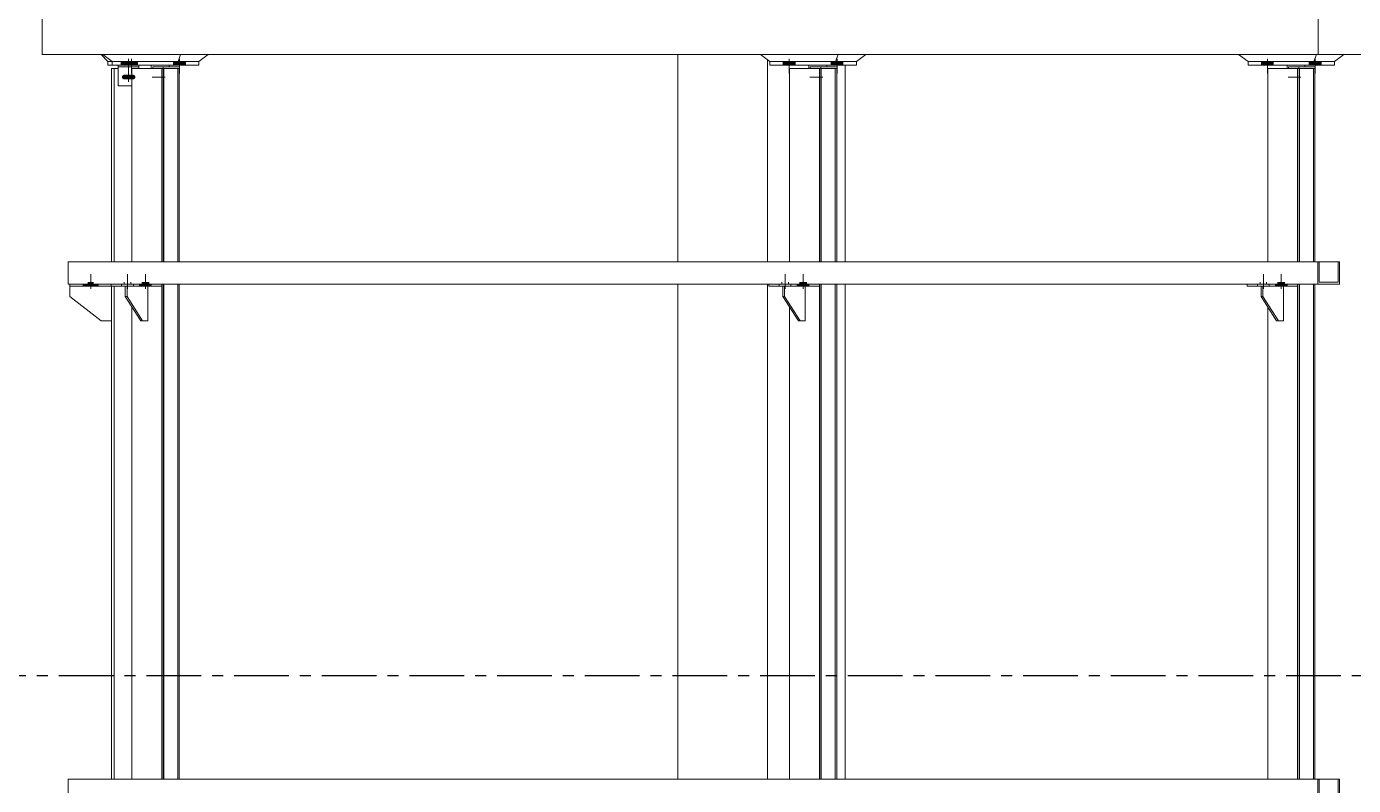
# Model space of a CAD drawing. Header units: millimetres. Extents: x 3774 to 718460, y -768339 to 192544.
# Drawn here: x 397232 to 401076, y -635395 to -633196 of the extents above; entities that cross this region are included whole.
import ezdxf

# ---------------------------------------------------------------- set-up
doc = ezdxf.new("R2010")
doc.units = ezdxf.units.MM
for name, pattern in [('CENTER', [50.8, 31.75, -6.35, 6.35, -6.35]), ('XKITLINE00', [0]), ('XKITLINE02', [4, 2, -2])]:
    doc.linetypes.add(name, pattern=pattern)
doc.layers.add('Bolt', color=7, linetype='Continuous', lineweight=0)
doc.layers.add('Part', color=7, linetype='Continuous', lineweight=0)

# ---------------------------------------------------------------- blocks, each defined once
blk = doc.blocks.new('*A6193501')
at = {"layer": 'Part', "color": 7, "linetype": 'XKITLINE00', "lineweight": 0}
for p, q in [((2179.569525, -82.453462), (2179.569525, -87.253462)), ((2179.569525, -87.253462), (2328.969438, -87.253462))]:
    blk.add_line(p, q, dxfattribs=at)
blk = doc.blocks.new('*A6593541')
at = {"layer": 'Part', "color": 7, "linetype": 'XKITLINE00', "lineweight": 0}
for p, q in [((2179.496093, -87.573462), (2178.403273, -87.573462)), ((2178.403273, -87.573462), (2178.403273, -92.053462)), ((2179.096093, -92.053462), (2179.096093, -87.573462)), ((2179.128093, -92.053462), (2179.128093, -87.573462)), ((2179.138467, -92.053462), (2179.138467, -87.573462)), ((2179.464093, -92.053462), (2179.464093, -87.573462)), ((2179.496093, -92.053462), (2179.496093, -87.573462)), ((2179.096093, -104.053462), (2179.096093, -92.573462)), ((2179.128093, -104.053462), (2179.128093, -92.573462)), ((2179.138467, -104.053462), (2179.138467, -92.573462)), ((2179.464093, -104.053462), (2179.464093, -92.573462)), ((2179.496093, -104.053462), (2179.496093, -92.573462)), ((2178.403273, -104.053462), (2178.403273, -93.102704)), ((2179.096093, -116.053462), (2179.096093, -104.573462)), ((2179.128093, -116.053462), (2179.128093, -104.573462)), ((2179.138467, -116.053462), (2179.138467, -104.573462)), ((2179.464093, -116.053462), (2179.464093, -104.573462)), ((2179.496093, -116.053462), (2179.496093, -104.573462)), ((2178.403273, -116.053462), (2178.403273, -105.102704)), ((2179.096093, -124.133462), (2179.096093, -116.573462)), ((2179.128093, -124.133462), (2179.128093, -116.573462)), ((2179.138467, -124.133462), (2179.138467, -116.573462)), ((2179.464093, -124.133462), (2179.464093, -116.573462)), ((2179.496093, -124.133462), (2179.496093, -116.573462)), ((2178.403273, -124.133462), (2178.403273, -117.102704)), ((2178.403273, -124.133462), (2179.496093, -124.133462))]:
    blk.add_line(p, q, dxfattribs=at)
blk = doc.blocks.new('*A7043586')
at = {"layer": 'Part', "color": 7, "linetype": 'XKITLINE00', "lineweight": 0}
for p, q in [((2151.761605, -87.533462), (2151.761605, -87.493462)), ((2151.761605, -87.973462), (2151.761605, -87.533462)), ((2152.241605, -87.533462), (2151.761605, -87.533462)), ((2152.241605, -87.533462), (2152.241605, -87.493462)), ((2152.241605, -87.573462), (2152.241605, -87.533462)), ((2151.761605, -87.973462), (2152.078792, -87.973462))]:
    blk.add_line(p, q, dxfattribs=at)
blk = doc.blocks.new('*A7223604')
at = {"layer": 'Part', "color": 7, "linetype": 'XKITLINE00', "lineweight": 0}
for p, q in [((2164.730291, -92.053462), (2164.730291, -87.253462)), ((2166.808752, -92.053462), (2166.808752, -87.373149)), ((2168.608752, -92.053462), (2168.608752, -87.493462)), ((2164.730291, -104.053462), (2164.730291, -92.573462)), ((2166.808752, -104.053462), (2166.808752, -92.573462)), ((2168.608752, -104.053462), (2168.608752, -92.573462))]:
    blk.add_line(p, q, dxfattribs=at)
blk = doc.blocks.new('*A7273609')
at = {"layer": 'Part', "color": 7, "linetype": 'XKITLINE00', "lineweight": 0}
for p, q in [((2153.171613, -87.573462), (2152.078792, -87.573462)), ((2152.078792, -87.573462), (2152.078792, -92.053462)), ((2152.771613, -92.053462), (2152.771613, -87.573462)), ((2152.803613, -92.053462), (2152.803613, -87.573462)), ((2152.813987, -92.053462), (2152.813987, -87.573462)), ((2153.139613, -92.053462), (2153.139613, -87.573462)), ((2153.171613, -92.053462), (2153.171613, -87.573462)), ((2152.771613, -104.053462), (2152.771613, -92.573462)), ((2152.803613, -104.053462), (2152.803613, -92.573462)), ((2152.813987, -104.053462), (2152.813987, -92.573462)), ((2153.139613, -104.053462), (2153.139613, -92.573462)), ((2153.171613, -104.053462), (2153.171613, -92.573462)), ((2152.078792, -104.053462), (2152.078792, -93.105326)), ((2152.771613, -116.053462), (2152.771613, -104.573462)), ((2152.803613, -116.053462), (2152.803613, -104.573462)), ((2152.813987, -116.053462), (2152.813987, -104.573462)), ((2153.139613, -116.053462), (2153.139613, -104.573462)), ((2153.171613, -116.053462), (2153.171613, -104.573462)), ((2152.078792, -116.053462), (2152.078792, -105.105326)), ((2152.771613, -124.133462), (2152.771613, -116.573462)), ((2152.803613, -124.133462), (2152.803613, -116.573462)), ((2152.813987, -124.133462), (2152.813987, -116.573462)), ((2153.139613, -124.133462), (2153.139613, -116.573462)), ((2153.171613, -124.133462), (2153.171613, -116.573462)), ((2152.078792, -124.133462), (2152.078792, -117.105326)), ((2152.078792, -124.133462), (2153.171613, -124.133462))]:
    blk.add_line(p, q, dxfattribs=at)
blk = doc.blocks.new('*A7283610')
at = {"layer": 'Part', "color": 7, "linetype": 'XKITLINE00', "lineweight": 0}
for p, q in [((2151.601605, -87.573462), (2151.761605, -87.573462)), ((2151.601605, -87.573462), (2151.601605, -92.053462)), ((2151.665605, -92.053462), (2151.665605, -87.573462)), ((2151.601605, -104.053462), (2151.601605, -92.621462)), ((2151.665605, -104.053462), (2151.665605, -92.621462)), ((2151.601605, -116.053462), (2151.601605, -104.621462)), ((2151.665605, -116.053462), (2151.665605, -104.621462)), ((2151.601605, -124.133462), (2151.601605, -116.621462)), ((2151.665605, -124.133462), (2151.665605, -116.621462)), ((2151.601605, -124.133462), (2152.078792, -124.133462))]:
    blk.add_line(p, q, dxfattribs=at)
blk = doc.blocks.new('*A7293611')
at = {"layer": 'Part', "color": 7, "linetype": 'XKITLINE00', "lineweight": 0}
for p, q in [((2168.412333, -87.573462), (2167.319513, -87.573462)), ((2167.319513, -87.573462), (2167.319513, -92.053462)), ((2168.012333, -92.053462), (2168.012333, -87.573462)), ((2168.044333, -92.053462), (2168.044333, -87.573462)), ((2168.054707, -92.053462), (2168.054707, -87.573462)), ((2168.380333, -92.053462), (2168.380333, -87.573462)), ((2168.412333, -92.053462), (2168.412333, -87.573462)), ((2168.012333, -104.053462), (2168.012333, -92.573462)), ((2168.044333, -104.053462), (2168.044333, -92.573462)), ((2168.054707, -104.053462), (2168.054707, -92.573462)), ((2168.380333, -104.053462), (2168.380333, -92.573462)), ((2168.412333, -104.053462), (2168.412333, -92.573462)), ((2167.319513, -104.053462), (2167.319513, -93.104145)), ((2168.012333, -116.053462), (2168.012333, -104.573462)), ((2168.044333, -116.053462), (2168.044333, -104.573462)), ((2168.054707, -116.053462), (2168.054707, -104.573462)), ((2168.380333, -116.053462), (2168.380333, -104.573462)), ((2168.412333, -116.053462), (2168.412333, -104.573462)), ((2167.319513, -116.053462), (2167.319513, -105.104145)), ((2168.012333, -124.133462), (2168.012333, -116.573462)), ((2168.044333, -124.133462), (2168.044333, -116.573462)), ((2168.054707, -124.133462), (2168.054707, -116.573462)), ((2168.380333, -124.133462), (2168.380333, -116.573462)), ((2168.412333, -124.133462), (2168.412333, -116.573462)), ((2167.319513, -124.133462), (2167.319513, -117.104145)), ((2167.319513, -124.133462), (2168.412333, -124.133462))]:
    blk.add_line(p, q, dxfattribs=at)
blk = doc.blocks.new('*A7423624')
at = {"layer": 'Bolt', "color": 7, "linetype": 'XKITLINE02', "lineweight": 0}
blk.add_line((2167.790267, -87.773462), (2168.087625, -87.773462), dxfattribs=at)
blk = doc.blocks.new('*A7433625')
at = {"layer": 'Bolt'}
blk.add_hatch(color=7, dxfattribs=at).paths.add_polyline_path([(2152.123, -87.825), (2152.102, -87.829), (2151.902, -87.829), (2151.88, -87.825), (2151.862, -87.813), (2151.85, -87.795), (2151.846, -87.773), (2151.85, -87.752), (2151.862, -87.734), (2151.88, -87.722), (2151.902, -87.717), (2152.102, -87.717), (2152.123, -87.722), (2152.141, -87.734), (2152.153, -87.752), (2152.158, -87.773), (2152.153, -87.795), (2152.141, -87.813)], flags=17)
at = {"layer": 'Bolt', "color": 7, "linetype": 'XKITLINE00', "lineweight": 0}
for p, q in [((2152.114, -87.773), (2151.89, -87.773)), ((2152.002, -87.661), (2152.002, -87.885))]:
    blk.add_line(p, q, dxfattribs=at)
blk = doc.blocks.new('*A7443626')
at = {"layer": 'Bolt', "color": 7, "linetype": 'XKITLINE02', "lineweight": 0}
blk.add_line((2152.549547, -87.773462), (2152.846905, -87.773462), dxfattribs=at)
blk = doc.blocks.new('*A7453627')
at = {"layer": 'Bolt', "color": 7, "linetype": 'XKITLINE02', "lineweight": 0}
blk.add_line((2178.874027, -87.773462), (2179.171385, -87.773462), dxfattribs=at)
blk = doc.blocks.new('*A7813663')
at = {"layer": 'Part', "color": 7, "linetype": 'XKITLINE00', "lineweight": 0}
for p, q in [((2180.065187, -104.053462), (2150.601224, -104.053462)), ((2150.601224, -104.573462), (2150.601224, -104.053462)), ((2179.56513, -104.573462), (2179.56513, -104.053462)), ((2179.597134, -104.525462), (2179.597134, -104.053462)), ((2180.033183, -104.053462), (2180.033183, -104.525462)), ((2180.065187, -104.573462), (2180.065187, -104.053462)), ((2180.033183, -104.525462), (2179.597134, -104.525462)), ((2180.065187, -104.573462), (2150.601224, -104.573462))]:
    blk.add_line(p, q, dxfattribs=at)
blk = doc.blocks.new('*A7903672')
at = {"layer": 'Part', "color": 7, "linetype": 'XKITLINE00', "lineweight": 0}
for p, q in [((2180.065187, -92.053462), (2150.601224, -92.053462)), ((2150.601224, -92.573462), (2150.601224, -92.053462)), ((2179.56513, -92.573462), (2179.56513, -92.053462)), ((2179.597134, -92.525462), (2179.597134, -92.053462)), ((2180.033183, -92.053462), (2180.033183, -92.525462)), ((2180.065187, -92.573462), (2180.065187, -92.053462)), ((2180.033183, -92.525462), (2179.597134, -92.525462)), ((2180.065187, -92.573462), (2150.601224, -92.573462))]:
    blk.add_line(p, q, dxfattribs=at)
blk = doc.blocks.new('*A7913673')
at = {"layer": 'Part', "color": 7, "linetype": 'XKITLINE00', "lineweight": 0}
for p, q in [((2166.837877, -92.621462), (2166.837877, -92.573462)), ((2168.010697, -92.621462), (2166.837877, -92.621462)), ((2167.530697, -92.621462), (2167.530697, -92.573462)), ((2168.010697, -92.573462), (2168.010697, -92.621462))]:
    blk.add_line(p, q, dxfattribs=at)
blk = doc.blocks.new('*A7923674')
at = {"layer": 'Part', "color": 7, "linetype": 'XKITLINE00', "lineweight": 0}
for p, q in [((2167.163502, -92.861462), (2167.163502, -92.621462)), ((2167.163502, -92.621462), (2167.205071, -92.621462)), ((2167.523502, -93.421462), (2167.163502, -92.861462)), ((2167.163502, -92.861462), (2167.205071, -92.861462)), ((2167.205071, -92.861462), (2167.205071, -92.621462)), ((2167.205071, -92.861462), (2167.565071, -93.421462)), ((2167.685071, -92.621462), (2167.685071, -93.421462)), ((2167.685071, -93.421462), (2167.523502, -93.421462))]:
    blk.add_line(p, q, dxfattribs=at)
blk = doc.blocks.new('*A7933675')
at = {"layer": 'Part', "color": 7, "linetype": 'XKITLINE00', "lineweight": 0}
for p, q in [((2151.596397, -92.621462), (2151.596397, -92.573462)), ((2152.769218, -92.621462), (2151.596397, -92.621462)), ((2152.289218, -92.621462), (2152.289218, -92.573462)), ((2152.769218, -92.573462), (2152.769218, -92.621462))]:
    blk.add_line(p, q, dxfattribs=at)
blk = doc.blocks.new('*A7943676')
at = {"layer": 'Part', "color": 7, "linetype": 'XKITLINE00', "lineweight": 0}
for p, q in [((2151.922023, -92.861462), (2151.922023, -92.621462)), ((2151.922023, -92.621462), (2151.963592, -92.621462)), ((2152.282023, -93.421462), (2151.922023, -92.861462)), ((2151.922023, -92.861462), (2151.963592, -92.861462)), ((2151.963592, -92.861462), (2151.963592, -92.621462)), ((2151.963592, -92.861462), (2152.323592, -93.421462)), ((2152.443592, -92.621462), (2152.443592, -93.421462)), ((2152.443592, -93.421462), (2152.282023, -93.421462))]:
    blk.add_line(p, q, dxfattribs=at)
blk = doc.blocks.new('*A7953677')
at = {"layer": 'Part', "color": 7, "linetype": 'XKITLINE00', "lineweight": 0}
for p, q in [((2150.641605, -92.573462), (2150.641605, -92.621462)), ((2150.641605, -92.621462), (2151.596397, -92.621462))]:
    blk.add_line(p, q, dxfattribs=at)
blk = doc.blocks.new('*A7963678')
at = {"layer": 'Part', "color": 7, "linetype": 'XKITLINE00', "lineweight": 0}
for p, q in [((2150.641605, -92.861462), (2150.641605, -92.621462)), ((2151.361605, -93.421462), (2150.641605, -92.861462)), ((2151.601605, -93.421462), (2151.361605, -93.421462))]:
    blk.add_line(p, q, dxfattribs=at)
blk = doc.blocks.new('*A7973679')
at = {"layer": 'Part', "color": 7, "linetype": 'XKITLINE00', "lineweight": 0}
for p, q in [((2177.922563, -92.621462), (2177.922563, -92.573462)), ((2179.095383, -92.621462), (2177.922563, -92.621462)), ((2178.615383, -92.621462), (2178.615383, -92.573462)), ((2179.095383, -92.573462), (2179.095383, -92.621462))]:
    blk.add_line(p, q, dxfattribs=at)
blk = doc.blocks.new('*A7983680')
at = {"layer": 'Part', "color": 7, "linetype": 'XKITLINE00', "lineweight": 0}
for p, q in [((2178.248188, -92.861462), (2178.248188, -92.621462)), ((2178.248188, -92.621462), (2178.289758, -92.621462)), ((2178.608188, -93.421462), (2178.248188, -92.861462)), ((2178.248188, -92.861462), (2178.289758, -92.861462)), ((2178.289758, -92.861462), (2178.289758, -92.621462)), ((2178.289758, -92.861462), (2178.649758, -93.421462)), ((2178.769758, -92.621462), (2178.769758, -93.421462)), ((2178.769758, -93.421462), (2178.608188, -93.421462))]:
    blk.add_line(p, q, dxfattribs=at)
blk = doc.blocks.new('*A8113693')
at = {"layer": 'Bolt'}
for points in [[(2167.709, -92.525), (2167.709, -92.573), (2167.556, -92.573), (2167.556, -92.525)], [(2167.769, -92.573), (2167.769, -92.621), (2167.496, -92.621), (2167.496, -92.573)]]:
    blk.add_hatch(color=7, dxfattribs=at).paths.add_polyline_path(points, flags=17)
at = {"layer": 'Bolt', "color": 7, "linetype": 'XKITLINE02', "lineweight": 0}
for p, q in [((2167.14, -92.573), (2167.14, -92.525)), ((2167.216, -92.685), (2167.216, -92.341)), ((2167.293, -92.573), (2167.293, -92.525)), ((2167.08, -92.621), (2167.08, -92.573)), ((2167.353, -92.621), (2167.353, -92.573))]:
    blk.add_line(p, q, dxfattribs=at)
at = {"layer": 'Bolt', "color": 7, "linetype": 'XKITLINE00', "lineweight": 0}
for p, q in [((2167.556, -92.573), (2167.556, -92.525)), ((2167.632, -92.685), (2167.632, -92.341)), ((2167.709, -92.573), (2167.709, -92.525)), ((2167.496, -92.621), (2167.496, -92.573)), ((2167.769, -92.621), (2167.769, -92.573))]:
    blk.add_line(p, q, dxfattribs=at)
blk = doc.blocks.new('*A8123694')
at = {"layer": 'Bolt'}
for points in [[(2152.467, -92.525), (2152.467, -92.573), (2152.314, -92.573), (2152.314, -92.525)], [(2152.527, -92.573), (2152.527, -92.621), (2152.254, -92.621), (2152.254, -92.573)]]:
    blk.add_hatch(color=7, dxfattribs=at).paths.add_polyline_path(points, flags=17)
at = {"layer": 'Bolt', "color": 7, "linetype": 'XKITLINE02', "lineweight": 0}
for p, q in [((2151.898, -92.573), (2151.898, -92.525)), ((2151.975, -92.685), (2151.975, -92.341)), ((2152.051, -92.573), (2152.051, -92.525)), ((2151.838, -92.621), (2151.838, -92.573)), ((2152.111, -92.621), (2152.111, -92.573))]:
    blk.add_line(p, q, dxfattribs=at)
at = {"layer": 'Bolt', "color": 7, "linetype": 'XKITLINE00', "lineweight": 0}
for p, q in [((2152.314, -92.573), (2152.314, -92.525)), ((2152.391, -92.685), (2152.391, -92.341)), ((2152.467, -92.573), (2152.467, -92.525)), ((2152.254, -92.621), (2152.254, -92.573)), ((2152.527, -92.621), (2152.527, -92.573))]:
    blk.add_line(p, q, dxfattribs=at)
blk = doc.blocks.new('*A8133695')
at = {"layer": 'Bolt'}
for points in [[(2151.178, -92.525), (2151.178, -92.573), (2151.066, -92.573), (2151.066, -92.525)], [(2151.298, -92.573), (2151.298, -92.621), (2150.946, -92.621), (2150.946, -92.573)]]:
    blk.add_hatch(color=7, dxfattribs=at).paths.add_polyline_path(points, flags=17)
at = {"layer": 'Bolt', "color": 7, "linetype": 'XKITLINE00', "lineweight": 0}
for p, q in [((2151.066, -92.573), (2151.066, -92.525)), ((2151.122, -92.685), (2151.122, -92.341)), ((2151.178, -92.573), (2151.178, -92.525)), ((2150.946, -92.621), (2150.946, -92.573)), ((2151.298, -92.621), (2151.298, -92.573))]:
    blk.add_line(p, q, dxfattribs=at)
at = {"layer": 'Bolt', "color": 7, "linetype": 'XKITLINE02', "lineweight": 0}
for p, q in [((2151.066, -92.573), (2151.066, -92.525)), ((2151.122, -92.685), (2151.122, -92.341)), ((2151.178, -92.573), (2151.178, -92.525)), ((2150.946, -92.621), (2150.946, -92.573)), ((2151.298, -92.621), (2151.298, -92.573))]:
    blk.add_line(p, q, dxfattribs=at)
blk = doc.blocks.new('*A8143696')
at = {"layer": 'Bolt'}
for points in [[(2178.793, -92.525), (2178.793, -92.573), (2178.64, -92.573), (2178.64, -92.525)], [(2178.853, -92.573), (2178.853, -92.621), (2178.58, -92.621), (2178.58, -92.573)]]:
    blk.add_hatch(color=7, dxfattribs=at).paths.add_polyline_path(points, flags=17)
at = {"layer": 'Bolt', "color": 7, "linetype": 'XKITLINE02', "lineweight": 0}
for p, q in [((2178.225, -92.573), (2178.225, -92.525)), ((2178.301, -92.685), (2178.301, -92.341)), ((2178.378, -92.573), (2178.378, -92.525)), ((2178.165, -92.621), (2178.165, -92.573)), ((2178.438, -92.621), (2178.438, -92.573))]:
    blk.add_line(p, q, dxfattribs=at)
at = {"layer": 'Bolt', "color": 7, "linetype": 'XKITLINE00', "lineweight": 0}
for p, q in [((2178.64, -92.573), (2178.64, -92.525)), ((2178.717, -92.685), (2178.717, -92.341)), ((2178.793, -92.573), (2178.793, -92.525)), ((2178.58, -92.621), (2178.58, -92.573)), ((2178.853, -92.621), (2178.853, -92.573))]:
    blk.add_line(p, q, dxfattribs=at)
blk = doc.blocks.new('*A8453727')
at = {"layer": 'Part', "color": 7, "linetype": 'XKITLINE00', "lineweight": 0}
for p, q in [((2178.850467, -87.573462), (2178.850467, -87.493462)), ((2178.885108, -87.573462), (2178.885108, -87.533462)), ((2178.885108, -87.533462), (2179.50616, -87.533462)), ((2179.125108, -87.573462), (2179.125108, -87.533462)), ((2179.26616, -87.533462), (2179.26616, -87.493462)), ((2179.50616, -87.533462), (2179.50616, -87.493462))]:
    blk.add_line(p, q, dxfattribs=at)
blk = doc.blocks.new('*A8463728')
at = {"layer": 'Part', "color": 7, "linetype": 'XKITLINE00', "lineweight": 0}
for p, q in [((2177.729016, -87.253462), (2177.94758, -87.413462)), ((2179.471785, -87.413462), (2179.530349, -87.253462)), ((2179.951785, -87.413462), (2180.170349, -87.253462)), ((2177.94758, -87.413462), (2179.951785, -87.413462))]:
    blk.add_line(p, q, dxfattribs=at)
blk = doc.blocks.new('*A8473729')
at = {"layer": 'Part', "color": 7, "linetype": 'XKITLINE00', "lineweight": 0}
for p, q in [((2177.94758, -87.493462), (2177.94758, -87.413462)), ((2177.94758, -87.413462), (2179.951785, -87.413462)), ((2177.94758, -87.493462), (2179.951785, -87.493462)), ((2179.471785, -87.493462), (2179.471785, -87.413462)), ((2179.951785, -87.413462), (2179.951785, -87.493462))]:
    blk.add_line(p, q, dxfattribs=at)
blk = doc.blocks.new('*A8653747')
at = {"layer": 'Bolt'}
for points in [[(2178.259, -87.493), (2178.259, -87.413), (2178.532, -87.413), (2178.532, -87.493)], [(2179.367, -87.493), (2179.367, -87.413), (2179.64, -87.413), (2179.64, -87.493)]]:
    blk.add_hatch(color=7, dxfattribs=at).paths.add_polyline_path(points, flags=17)
at = {"layer": 'Bolt', "color": 7, "linetype": 'XKITLINE00', "lineweight": 0}
for p, q in [((2178.259, -87.413), (2178.259, -87.493)), ((2178.395, -87.35), (2178.395, -87.693)), ((2178.532, -87.413), (2178.532, -87.493)), ((2179.367, -87.413), (2179.367, -87.493)), ((2179.504, -87.35), (2179.504, -87.693)), ((2179.64, -87.413), (2179.64, -87.493))]:
    blk.add_line(p, q, dxfattribs=at)
blk = doc.blocks.new('*A8803762')
at = {"layer": 'Part', "color": 7, "linetype": 'XKITLINE00', "lineweight": 0}
for p, q in [((2150.000175, -87.253462), (2150.000175, -82.453462)), ((2150.000175, -82.453462), (2179.569525, -82.453462)), ((2179.569525, -87.253462), (2179.569525, -82.453462)), ((2150.000175, -87.253462), (2179.569525, -87.253462))]:
    blk.add_line(p, q, dxfattribs=at)
blk = doc.blocks.new('*A8843766')
at = {"layer": 'Part', "color": 7, "linetype": 'XKITLINE00', "lineweight": 0}
for p, q in [((2166.645256, -87.253462), (2166.86382, -87.413462)), ((2168.388025, -87.413462), (2168.446589, -87.253462)), ((2168.868025, -87.413462), (2169.086589, -87.253462)), ((2166.86382, -87.413462), (2168.868025, -87.413462))]:
    blk.add_line(p, q, dxfattribs=at)
blk = doc.blocks.new('*A8853767')
at = {"layer": 'Part', "color": 7, "linetype": 'XKITLINE00', "lineweight": 0}
for p, q in [((2166.86382, -87.493462), (2166.86382, -87.413462)), ((2166.86382, -87.413462), (2168.868025, -87.413462)), ((2166.86382, -87.493462), (2168.868025, -87.493462)), ((2168.388025, -87.493462), (2168.388025, -87.413462)), ((2168.868025, -87.413462), (2168.868025, -87.493462))]:
    blk.add_line(p, q, dxfattribs=at)
blk = doc.blocks.new('*A8863768')
at = {"layer": 'Part', "color": 7, "linetype": 'XKITLINE00', "lineweight": 0}
for p, q in [((2167.766707, -87.573462), (2167.766707, -87.493462)), ((2167.801348, -87.573462), (2167.801348, -87.533462)), ((2167.801348, -87.533462), (2168.4224, -87.533462)), ((2168.041348, -87.573462), (2168.041348, -87.533462)), ((2168.1824, -87.533462), (2168.1824, -87.493462)), ((2168.4224, -87.533462), (2168.4224, -87.493462))]:
    blk.add_line(p, q, dxfattribs=at)
blk = doc.blocks.new('*A8873769')
at = {"layer": 'Part', "color": 7, "linetype": 'XKITLINE00', "lineweight": 0}
for p, q in [((2152.525987, -87.573462), (2152.525987, -87.493462)), ((2152.560628, -87.573462), (2152.560628, -87.533462)), ((2152.560628, -87.533462), (2153.181679, -87.533462)), ((2152.800628, -87.573462), (2152.800628, -87.533462)), ((2152.941679, -87.533462), (2152.941679, -87.493462)), ((2153.181679, -87.533462), (2153.181679, -87.493462))]:
    blk.add_line(p, q, dxfattribs=at)
blk = doc.blocks.new('*A8883770')
at = {"layer": 'Part', "color": 7, "linetype": 'XKITLINE00', "lineweight": 0}
for p, q in [((2151.361605, -87.253462), (2151.521605, -87.413462)), ((2151.521605, -87.413462), (2151.6231, -87.413462))]:
    blk.add_line(p, q, dxfattribs=at)
blk = doc.blocks.new('*A8893771')
at = {"layer": 'Part', "color": 7, "linetype": 'XKITLINE00', "lineweight": 0}
for p, q in [((2151.521605, -87.493462), (2151.521605, -87.413462)), ((2151.521605, -87.413462), (2151.6231, -87.413462)), ((2151.6231, -87.493462), (2151.521605, -87.493462))]:
    blk.add_line(p, q, dxfattribs=at)
blk = doc.blocks.new('*A8903772')
at = {"layer": 'Part', "color": 7, "linetype": 'XKITLINE00', "lineweight": 0}
for p, q in [((2151.404536, -87.253462), (2151.6231, -87.413462)), ((2153.147305, -87.413462), (2153.205869, -87.253462)), ((2153.627305, -87.413462), (2153.845869, -87.253462)), ((2151.6231, -87.413462), (2153.627305, -87.413462))]:
    blk.add_line(p, q, dxfattribs=at)
blk = doc.blocks.new('*A8913773')
at = {"layer": 'Part', "color": 7, "linetype": 'XKITLINE00', "lineweight": 0}
for p, q in [((2151.6231, -87.493462), (2151.6231, -87.413462)), ((2151.6231, -87.413462), (2153.627305, -87.413462)), ((2151.6231, -87.493462), (2153.627305, -87.493462)), ((2153.147305, -87.493462), (2153.147305, -87.413462)), ((2153.627305, -87.413462), (2153.627305, -87.493462))]:
    blk.add_line(p, q, dxfattribs=at)
blk = doc.blocks.new('*A9093791')
at = {"layer": 'Bolt'}
for points in [[(2167.175, -87.493), (2167.175, -87.413), (2167.448, -87.413), (2167.448, -87.493)], [(2168.284, -87.493), (2168.284, -87.413), (2168.557, -87.413), (2168.557, -87.493)]]:
    blk.add_hatch(color=7, dxfattribs=at).paths.add_polyline_path(points, flags=17)
at = {"layer": 'Bolt', "color": 7, "linetype": 'XKITLINE00', "lineweight": 0}
for p, q in [((2167.175, -87.413), (2167.175, -87.493)), ((2167.312, -87.35), (2167.312, -87.693)), ((2167.448, -87.413), (2167.448, -87.493)), ((2168.284, -87.413), (2168.284, -87.493)), ((2168.42, -87.35), (2168.42, -87.693)), ((2168.557, -87.413), (2168.557, -87.493))]:
    blk.add_line(p, q, dxfattribs=at)
blk = doc.blocks.new('*A9103792')
at = {"layer": 'Bolt'}
blk.add_hatch(color=7, dxfattribs=at).paths.add_polyline_path([(2151.826, -87.493), (2151.826, -87.413), (2152.178, -87.413), (2152.178, -87.493)], flags=17)
at = {"layer": 'Bolt', "color": 7, "linetype": 'XKITLINE00', "lineweight": 0}
for p, q in [((2151.826, -87.413), (2151.826, -87.493)), ((2152.002, -87.35), (2152.002, -87.693)), ((2152.178, -87.413), (2152.178, -87.493))]:
    blk.add_line(p, q, dxfattribs=at)
at = {"layer": 'Bolt', "color": 7, "linetype": 'XKITLINE02', "lineweight": 0}
for p, q in [((2151.826, -87.413), (2151.826, -87.493)), ((2152.002, -87.35), (2152.002, -87.693)), ((2152.178, -87.413), (2152.178, -87.493))]:
    blk.add_line(p, q, dxfattribs=at)
blk = doc.blocks.new('*A9113793')
at = {"layer": 'Bolt'}
for points in [[(2151.934, -87.493), (2151.934, -87.413), (2152.207, -87.413), (2152.207, -87.493)], [(2153.043, -87.493), (2153.043, -87.413), (2153.316, -87.413), (2153.316, -87.493)]]:
    blk.add_hatch(color=7, dxfattribs=at).paths.add_polyline_path(points, flags=17)
at = {"layer": 'Bolt', "color": 7, "linetype": 'XKITLINE00', "lineweight": 0}
for p, q in [((2151.934, -87.413), (2151.934, -87.493)), ((2152.071, -87.35), (2152.071, -87.693)), ((2152.207, -87.413), (2152.207, -87.493)), ((2153.043, -87.413), (2153.043, -87.493)), ((2153.179, -87.35), (2153.179, -87.693)), ((2153.316, -87.413), (2153.316, -87.493))]:
    blk.add_line(p, q, dxfattribs=at)

msp = doc.modelspace()

# ---------------------------------------------------------------- linework, layer by layer
at = {"color": 7, "linetype": 'CENTER', "ltscale": 5}
msp.add_line((437107.783, -635077.045), (391187.746, -635077.045), dxfattribs=at)

# ---------------------------------------------------------------- block references
at = {"color": 7, "lineweight": 0, "xscale": 125, "yscale": 125, "zscale": 125}
for name in ['*A7223604', '*A8803762', '*A6193501', '*A8883770', '*A8903772', '*A8843766', '*A8463728', '*A8893771', '*A7283610', '*A8913773', '*A7043586', '*A9103792', '*A9113793', '*A7273609', '*A8873769', '*A8853767', '*A9093791', '*A7293611', '*A8863768', '*A8473729', '*A8653747', '*A6593541', '*A8453727', '*A7433625', '*A7443626', '*A7423624', '*A7453627', '*A7903672', '*A8133695', '*A8123694', '*A8113693', '*A8143696', '*A7953677', '*A7963678', '*A7933675', '*A7943676', '*A7913673', '*A7923674', '*A7973679', '*A7983680', '*A7813663']:
    msp.add_blockref(name, (128527.556, -622370.363), dxfattribs=at)

doc.saveas('drawing.dxf')
